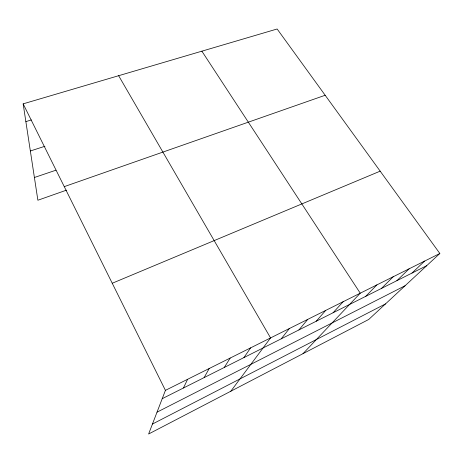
<?xml version="1.0" encoding="UTF-8"?>
<svg xmlns="http://www.w3.org/2000/svg" width="463" height="463" viewBox="0 0 463 463"><rect width="100%" height="100%" fill="white"/><g stroke="black" fill="none" stroke-linecap="round" stroke-linejoin="round"><path stroke-width="0.69" d="M439.85 253.487L165.424 390.355L148.611 434.01L368.751 319.447L439.85 253.487L277.14 28.99L23.15 103.851L37.879 200.236L66.446 190.16M183.446 388L187.608 379.29M204.131 377.6L209.189 368.525M224.277 367.466L230.192 358.049M243.92 357.592L250.639 347.852M230.8 391.241L270.554 337.921L118.644 75.706M281.203 338.841L289.392 328.527M298.907 329.94L307.762 319.366M316.194 321.247L325.686 310.43M333.082 312.751L343.176 301.702M302.999 353.668L360.249 293.189L201.874 51.173M365.712 296.343L376.917 284.878M381.483 288.408L393.203 276.752M396.901 280.659L409.107 268.824M411.983 273.072L424.652 261.068M152.454 424.044L385.511 303.902M157.026 412.163L405.067 285.758M162.218 398.678L426.741 265.652M112.237 283.252L380.175 171.154M64.259 186.635L325.171 95.262M34.401 177.497L55.959 170.193M30.35 150.979L44.946 146.267M25.864 121.607L31.345 119.934M23.15 103.851L165.424 390.355"/></g></svg>
